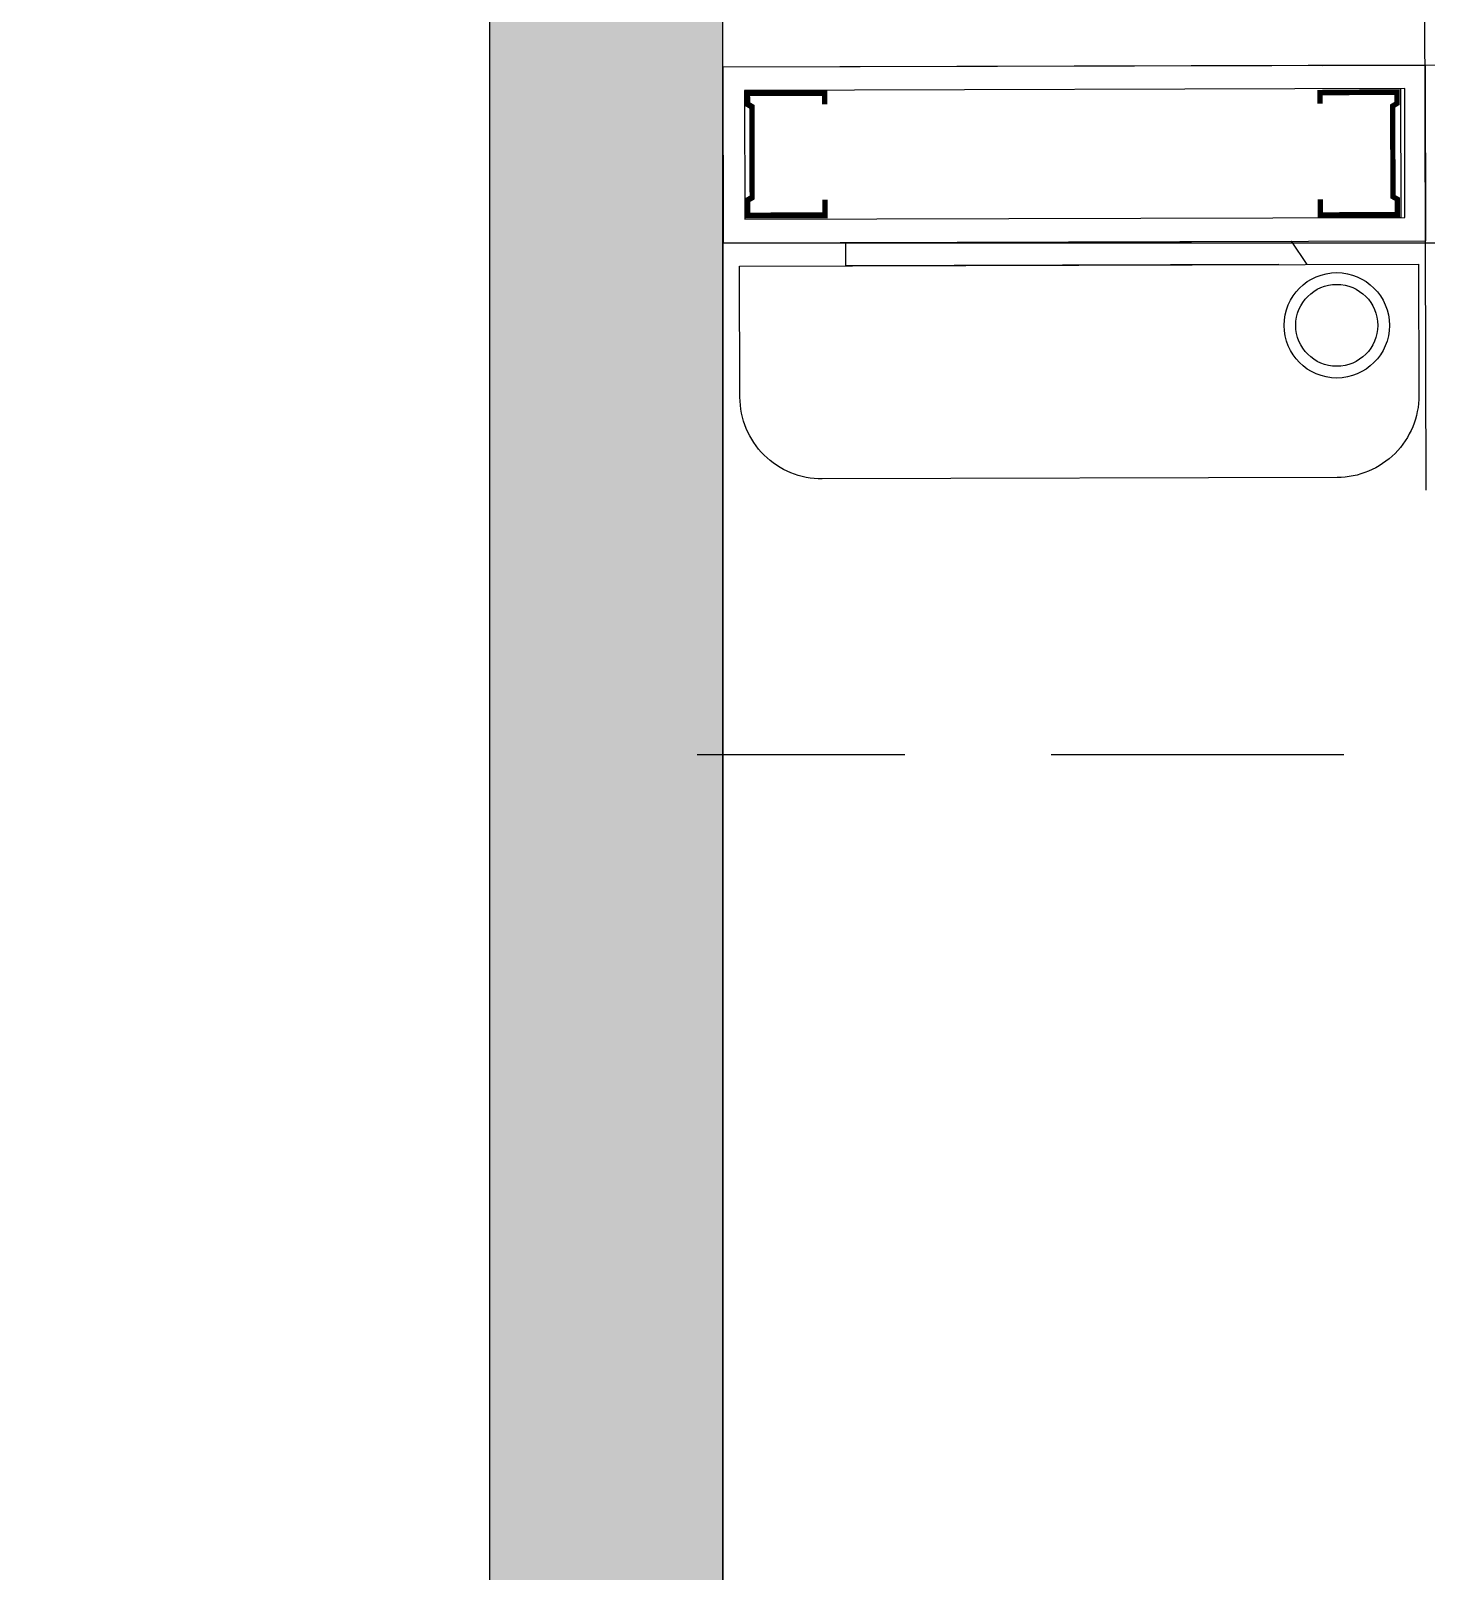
# Model space of a CAD drawing. Extents: x 100 to 738, y -85 to 470.
# Drawn here: x 639.508 to 640.7, y 461.033 to 462.348 of the extents above; entities that cross this region are included whole.
import ezdxf

# ---------------------------------------------------------------- set-up
doc = ezdxf.new("R2010")
doc.units = 0
doc.linetypes.add('HIDDEN', pattern=[0.375, 0.25, -0.125])
doc.layers.get('0').update_dxf_attribs({"linetype": 'CONTINUOUS'})
for name, color, linetype in [('A102', 2, 'CONTINUOUS'), ('ARQ-GES', 4, 'CONTINUOUS'), ('ARQ-PIS', 1, 'CONTINUOUS'), ('ARQ-PRJ', 1, 'HIDDEN'), ('GRF-HTC', 253, 'CONTINUOUS'), ('TAA', 2, 'CONTINUOUS')]:
    doc.layers.add(name, color=color, linetype=linetype)

# ---------------------------------------------------------------- blocks, each defined once
blk = doc.blocks.new('Lixeira_Carenagem_2.0')
blk.add_lwpolyline([(-0.58, 0), (-0.58, 0.112, -0.414214), (-0.51, 0.182), (-0.07, 0.182, -0.414214), (0, 0.112), (0, 0)], format="xyb", close=True)
for radius in [0.045, 0.035]:
    blk.add_circle((-0.51, 0.052), radius)
blk = doc.blocks.new('G$C31A0D7E1')
blk.add_line((0.38931, 0.26073), (0.38931, 0.72141))
blk = doc.blocks.new('AUTO-ATENDE')
at = {"layer": 'ARQ-PRJ'}
blk.add_lwpolyline([(98.3626, 70.3832), (98.516, 75.4332), (98.516, 75.4332), (98.516, 75.4332)], dxfattribs=at)
at = {"layer": 'TAA', "ltscale": 0.01}
for p, q in [((98.9584, 74.8852, 0), (98.9565, 74.8186, 0)), ((99.0683, 74.8819, 0), (99.0665, 74.8155, 0)), ((99.0883, 74.8813, 0), (99.0859, 74.7939, 0))]:
    blk.add_line(p, q, dxfattribs=at)
at = {"layer": 'TAA'}
for p, q in [((99.0665, 74.8155, 0), (98.9565, 74.8186, 0)), ((99.0859, 74.7939, 0), (98.936, 74.798, 0)), ((99.0859, 74.7939, 0), (98.936, 74.798, 0)), ((98.9559, 74.7975, 0), (99.0659, 74.7944, 0)), ((98.9559, 74.7975, 0), (99.0659, 74.7944, 0)), ((98.9559, 74.7975, 0), (99.0659, 74.7944, 0)), ((98.9559, 74.7975, 0), (99.0659, 74.7944, 0))]:
    blk.add_line(p, q, dxfattribs=at)
at = {"layer": 'TAA', "ltscale": 0.01, "elevation": 0}
for points in [[(99.1024, 75.3937), (98.9525, 75.3978), (98.936, 74.798), (99.0859, 74.7939)], [(99.0819, 75.3757), (98.972, 75.3787), (98.9564, 74.815), (99.0664, 74.8119)], [(99.0862, 74.7939), (98.9363, 74.798), (98.936, 74.798), (99.0859, 74.7939)]]:
    blk.add_lwpolyline(points, close=True, dxfattribs=at)
at = {"layer": 'TAA', "ltscale": 0.01, "const_width": 0.00453, "elevation": 0}
for points in [[(99.068, 75.3075), (99.0775, 75.3073), (99.0793, 75.3732), (99.0699, 75.3735), (99.0675, 75.3698), (98.9901, 75.3719), (98.988, 75.3757), (98.9749, 75.3761), (98.973, 75.3101), (98.9862, 75.3098)], [(99.0685, 75.3075), (99.0779, 75.3073), (99.0797, 75.3732), (99.0703, 75.3734), (99.068, 75.3697), (98.9905, 75.3719), (98.9885, 75.3757), (98.9753, 75.3761), (98.9735, 75.3101), (98.9867, 75.3098)], [(99.0558, 74.8847), (99.0652, 74.8844), (99.0634, 74.8185), (99.054, 74.8188), (99.0519, 74.8226), (98.9744, 74.8247), (98.9722, 74.821), (98.959, 74.8214), (98.9608, 74.8873), (98.974, 74.8869)]]:
    blk.add_lwpolyline(points, dxfattribs=at)
at = {"layer": 'TAA', "ltscale": 0.01, "elevation": 0}
blk.add_lwpolyline([(98.9194, 74.924), (98.9296, 75.2938), (98.9496, 75.2932), (98.9391, 74.9127), (98.9188, 74.9)], dxfattribs=at)
blk.add_lwpolyline([(98.9194, 74.924), (98.9296, 75.2938), (98.9496, 75.2932), (98.9391, 74.9127), (98.9188, 74.9)], dxfattribs=at)
at = {"layer": 'TAA', "xscale": 1.56637233478988, "yscale": 1.56637233478988, "zscale": 1.56637233478988, "rotation": 268.420277777788}
blk.add_blockref('G$C31A0D7E1', (98.3315, 75.4247, 0), dxfattribs=at)
at = {"layer": 'TAA', "rotation": 88.42027777778802}
blk.add_blockref('Lixeira_Carenagem_2.0', (98.9321, 75.3844, 0), dxfattribs=at)
blk.add_blockref('Lixeira_Carenagem_2.0', (98.9321, 75.3844, 0), dxfattribs=at)
blk = doc.blocks.new('BASE ARQ')
at = {"layer": 'GRF-HTC'}
h = blk.add_hatch(color=202, dxfattribs=at)
h.dxf.hatch_style = 1
h.paths.add_polyline_path([(749.6321, 486.331), (749.8309, 486.331), (749.8309, 482.331), (749.6321, 482.331)])
at = {"layer": 'ARQ-GES'}
blk.add_lwpolyline([(749.6321, 486.331), (749.8309, 486.331), (749.8309, 482.331), (749.6321, 482.331)], close=True, dxfattribs=at)
at = {"layer": 'A102', "linetype": 'Continuous', "ltscale": 0.02, "rotation": 91.73371018686326}
blk.add_blockref('AUTO-ATENDE', (828.1884, 387.4555, 0), dxfattribs=at)

msp = doc.modelspace()

# ---------------------------------------------------------------- linework, layer by layer
at = {"layer": 'ARQ-PIS'}
msp.add_lwpolyline([(640.0993, 464.4167), (645.7282, 464.4167), (645.7282, 462.3311), (640.0993, 462.3173)], close=True, dxfattribs=at)
msp.add_lwpolyline([(634.7529, 462.4367), (634.7529, 460.7867), (636.7004, 460.7867), (636.7004, 456.5367), (626.436, 456.5367), (626.436, 456.7367), (625.0878, 456.7367), (625.0877, 455.0367), (630.1882, 455.0367), (630.1882, 455.6867), (639.9748, 455.6867), (639.9748, 460.4167), (639.9004, 460.4167), (639.9004, 462.4367), (634.7529, 462.4367)], dxfattribs=at)
at = {"layer": 'ARQ-PIS', "elevation": 0}
msp.add_lwpolyline([(640.0997, 462.1673), (645.7282, 462.1673), (645.7282, 455.6869), (640.0997, 455.6869)], close=True, dxfattribs=at)

# ---------------------------------------------------------------- block references
msp.add_blockref('BASE ARQ', (-109.7317, -21.9142))

doc.saveas('drawing.dxf')
